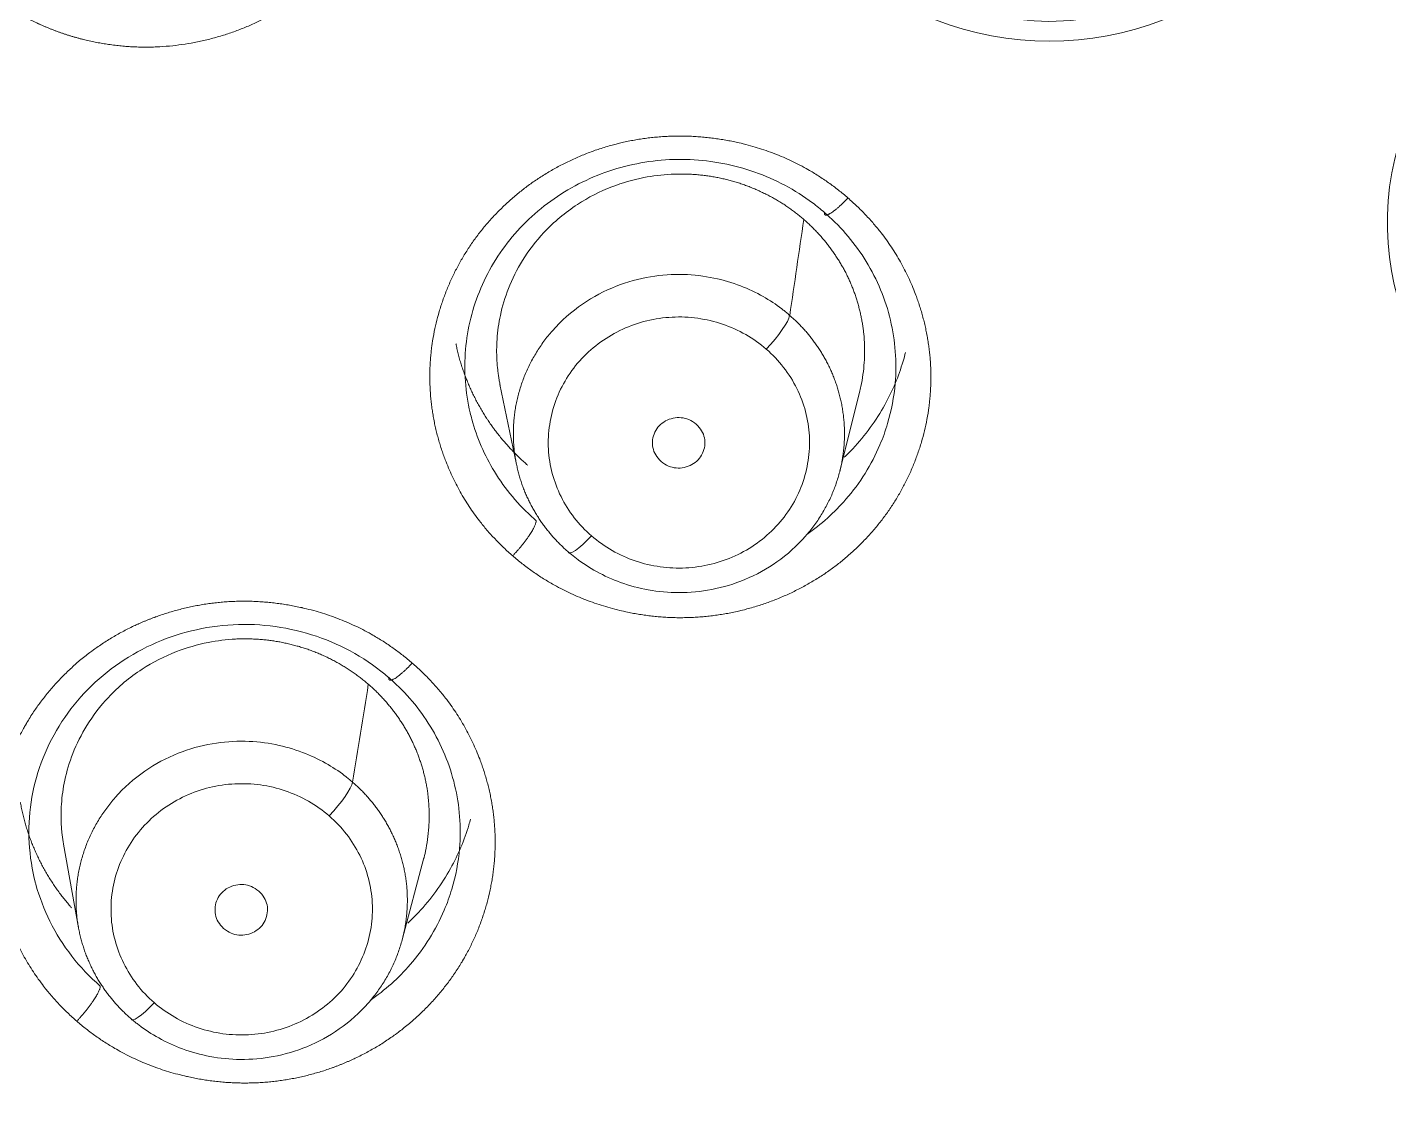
# Model space of a CAD drawing. Extents: x 6534 to 7663, y 0 to 827.
# Drawn here: x 7075.9 to 7087.56, y 504.51 to 513.74 of the extents above; entities that cross this region are included whole.
import ezdxf

# ---------------------------------------------------------------- set-up
doc = ezdxf.new("R2010")
doc.units = 0
doc.header["$LTSCALE"] = 30
doc.header["$MEASUREMENT"] = 0
doc.layers.add('1', color=7, linetype='CONTINUOUS')

msp = doc.modelspace()

# ---------------------------------------------------------------- linework, layer by layer
at = {"layer": '1', "color": 7, "linetype": 'Continuous', "lineweight": 18}
for p, q in [((7079.95, 510.683), (7080.092, 509.996)), ((7082.861, 509.942), (7083.032, 510.624)), ((7076.211, 506.743), (7076.34, 506.028)), ((7079.112, 505.923), (7079.299, 506.627))]:
    msp.add_line(p, q, dxfattribs=at)
at = {"layer": '1', "color": 7, "linetype": 'Continuous', "lineweight": 13}
for p, q in [((7080.533, 509.249), (7080.533, 509.249)), ((7076.788, 505.25), (7076.788, 505.25))]:
    msp.add_line(p, q, dxfattribs=at)
at = {"layer": '1', "color": 7, "linetype": 'Continuous', "lineweight": 18}
for centre, major_axis, ratio, start_param, end_param in [((7103.394, 533.307), (-60.5, 0), 0.961466, 4.72417, 7.004197), ((7103.394, 533.445), (-59.925, 0), 0.961466, 4.712389, 7.853982), ((7103.394, 533.445), (60, 0), 0.961466, 1.582577, 4.712389), ((7084.656, 515.646), (-1.927, 0), 0.961466, 0.785398, 3.926991), ((7082.231, 511.066), (-0.196, -0.227), 0.183935, 1.36148, 2.861014), ((7080.734, 509.468), (0.196, 0.227), 0.183985, 2.985959, 4.502937), ((7078.487, 507.068), (-0.196, -0.227), 0.183958, 1.361558, 2.85226), ((7076.988, 505.468), (0.196, 0.227), 0.184007, 2.977305, 4.502898)]:
    msp.add_ellipse(centre, major_axis=major_axis, ratio=ratio, start_param=start_param, end_param=end_param, dxfattribs=at)
at = {"layer": '1', "color": 7, "linetype": 'Continuous', "lineweight": 13}
for centre, major_axis, start_param, end_param in [((7103.394, 533.307), (59.425, 0), 1.570796, 4.70194), ((7103.394, 533.307), (57.948, 0), 1.579187, 4.712389), ((7103.394, 533.352), (57.403, 0), 1.579486, 4.712389), ((7084.656, 516.116), (2.593, 0), 3.926991, 7.068583), ((7090.144, 512.067), (2.593, 0), 1.047198, 4.18879)]:
    msp.add_ellipse(centre, major_axis=major_axis, ratio=0.961466, start_param=start_param, end_param=end_param, dxfattribs=at)
for points, degree, knots in [([(7078.652, 516.849), (7078.904, 516.516), (7079.051, 515.923), (7079.069, 515.515), (7079.036, 515.314), (7078.97, 514.91), (7078.522, 514.207), (7077.831, 513.725), (7076.999, 513.534), (7076.579, 513.598), (7076.372, 513.63), (7076.173, 513.701), (7075.976, 513.772), (7075.432, 514.09), (7075.18, 514.423)], 2, [0, 0, 0, 0.125, 0.1875, 0.25, 0.25, 0.375, 0.5, 0.625, 0.75, 0.75, 0.8125, 0.8125, 0.875, 1, 1, 1]), ([(7080.059, 509.214), (7079.741, 509.489), (7079.469, 510.04), (7079.363, 510.435), (7079.352, 510.638), (7079.329, 511.047), (7079.615, 511.824), (7080.187, 512.433), (7080.959, 512.787), (7081.384, 512.808), (7081.593, 512.818), (7081.804, 512.788), (7082.012, 512.759), (7082.612, 512.557), (7082.93, 512.28)], 2, [0, 0, 0, 0.125, 0.1875, 0.25, 0.25, 0.375, 0.5, 0.625, 0.75, 0.75, 0.8125, 0.8125, 0.875, 1, 1, 1]), ([(7082.93, 512.28), (7083.248, 512.005), (7083.52, 511.455), (7083.626, 511.059), (7083.638, 510.856), (7083.66, 510.447), (7083.374, 509.671), (7082.803, 509.061), (7082.03, 508.708), (7081.605, 508.687), (7081.396, 508.676), (7081.186, 508.706), (7080.978, 508.736), (7080.377, 508.938), (7080.059, 509.214)], 2, [0, 0, 0, 0.125, 0.1875, 0.25, 0.25, 0.375, 0.5, 0.625, 0.75, 0.75, 0.8125, 0.8125, 0.875, 1, 1, 1]), ([(7080.734, 509.385), (7080.679, 509.432), (7080.63, 509.484), (7080.542, 509.597), (7080.504, 509.658), (7080.441, 509.785), (7080.416, 509.852), (7080.38, 509.988), (7080.369, 510.058), (7080.361, 510.199), (7080.365, 510.269), (7080.386, 510.409), (7080.403, 510.477), (7080.452, 510.61), (7080.484, 510.674), (7080.558, 510.795), (7080.602, 510.852), (7080.7, 510.957), (7080.754, 511.004), (7080.872, 511.089), (7080.935, 511.125), (7081.067, 511.186), (7081.136, 511.21), (7081.278, 511.245), (7081.351, 511.255), (7081.497, 511.263), (7081.571, 511.259), (7081.716, 511.239), (7081.787, 511.222), (7081.925, 511.175), (7081.992, 511.145), (7082.118, 511.073), (7082.177, 511.031), (7082.231, 510.984)], 3, [0, 0, 0, 0, 0.0625, 0.0625, 0.125, 0.125, 0.1875, 0.1875, 0.25, 0.25, 0.3125, 0.3125, 0.375, 0.375, 0.4375, 0.4375, 0.5, 0.5, 0.5625, 0.5625, 0.625, 0.625, 0.6875, 0.6875, 0.75, 0.75, 0.8125, 0.8125, 0.875, 0.875, 0.9375, 0.9375, 1, 1, 1, 1]), ([(7082.231, 510.984), (7082.286, 510.937), (7082.335, 510.885), (7082.423, 510.772), (7082.461, 510.711), (7082.524, 510.584), (7082.549, 510.518), (7082.585, 510.381), (7082.596, 510.311), (7082.604, 510.171), (7082.6, 510.1), (7082.579, 509.961), (7082.562, 509.892), (7082.513, 509.759), (7082.482, 509.695), (7082.407, 509.574), (7082.363, 509.517), (7082.265, 509.412), (7082.211, 509.365), (7082.093, 509.28), (7082.03, 509.244), (7081.898, 509.183), (7081.829, 509.159), (7081.687, 509.125), (7081.614, 509.114), (7081.468, 509.107), (7081.395, 509.11), (7081.25, 509.13), (7081.178, 509.147), (7081.04, 509.194), (7080.973, 509.224), (7080.848, 509.296), (7080.788, 509.338), (7080.734, 509.385)], 3, [0, 0, 0, 0, 0.0625, 0.0625, 0.125, 0.125, 0.1875, 0.1875, 0.25, 0.25, 0.3125, 0.3125, 0.375, 0.375, 0.4375, 0.4375, 0.5, 0.5, 0.5625, 0.5625, 0.625, 0.625, 0.6875, 0.6875, 0.75, 0.75, 0.8125, 0.8125, 0.875, 0.875, 0.9375, 0.9375, 1, 1, 1, 1]), ([(7080.259, 509.515), (7080.254, 509.52), (7080.114, 509.643), (7079.887, 509.913), (7079.752, 510.227), (7079.709, 510.384)], 3, [0, 0, 0, 0, 0.021646, 0.528861, 1, 1, 1, 1]), ([(7083.27, 510.347), (7083.251, 510.285), (7083.168, 510.052), (7082.954, 509.71), (7082.702, 509.484), (7082.577, 509.397)], 3, [0, 0, 0, 0, 0.164336, 0.625498, 1, 1, 1, 1]), ([(7076.325, 505.227), (7076.008, 505.502), (7075.736, 506.053), (7075.629, 506.447), (7075.607, 506.853), (7075.667, 507.256), (7075.737, 507.447), (7075.879, 507.835), (7076.456, 508.451), (7076.846, 508.628), (7077.037, 508.714), (7077.446, 508.813), (7077.866, 508.833), (7078.077, 508.802), (7078.286, 508.772), (7078.882, 508.569), (7079.198, 508.295)], 2, [0, 0, 0, 0.125, 0.1875, 0.25, 0.3125, 0.375, 0.375, 0.5, 0.625, 0.625, 0.6875, 0.75, 0.8125, 0.8125, 0.875, 1, 1, 1]), ([(7079.198, 508.295), (7079.516, 508.021), (7079.788, 507.47), (7079.894, 507.075), (7079.917, 506.67), (7079.856, 506.267), (7079.786, 506.075), (7079.644, 505.688), (7079.067, 505.072), (7078.678, 504.895), (7078.487, 504.808), (7078.077, 504.709), (7077.657, 504.69), (7077.446, 504.72), (7077.238, 504.75), (7076.642, 504.953), (7076.325, 505.227)], 2, [0, 0, 0, 0.125, 0.1875, 0.25, 0.3125, 0.375, 0.375, 0.5, 0.625, 0.625, 0.6875, 0.75, 0.8125, 0.8125, 0.875, 1, 1, 1]), ([(7076.988, 505.386), (7076.934, 505.433), (7076.884, 505.485), (7076.797, 505.598), (7076.759, 505.659), (7076.696, 505.786), (7076.671, 505.852), (7076.634, 505.989), (7076.623, 506.059), (7076.616, 506.2), (7076.619, 506.27), (7076.64, 506.41), (7076.658, 506.478), (7076.707, 506.611), (7076.738, 506.675), (7076.813, 506.797), (7076.857, 506.853), (7076.955, 506.958), (7077.009, 507.006), (7077.127, 507.09), (7077.19, 507.127), (7077.322, 507.187), (7077.391, 507.212), (7077.533, 507.246), (7077.606, 507.257), (7077.752, 507.264), (7077.826, 507.261), (7077.971, 507.241), (7078.042, 507.224), (7078.18, 507.177), (7078.247, 507.147), (7078.373, 507.075), (7078.432, 507.033), (7078.487, 506.986)], 3, [0, 0, 0, 0, 0.0625, 0.0625, 0.125, 0.125, 0.1875, 0.1875, 0.25, 0.25, 0.3125, 0.3125, 0.375, 0.375, 0.4375, 0.4375, 0.5, 0.5, 0.5625, 0.5625, 0.625, 0.625, 0.6875, 0.6875, 0.75, 0.75, 0.8125, 0.8125, 0.875, 0.875, 0.9375, 0.9375, 1, 1, 1, 1]), ([(7078.487, 506.986), (7078.541, 506.938), (7078.591, 506.886), (7078.679, 506.773), (7078.717, 506.713), (7078.78, 506.585), (7078.805, 506.519), (7078.841, 506.382), (7078.852, 506.312), (7078.859, 506.172), (7078.856, 506.101), (7078.835, 505.961), (7078.817, 505.893), (7078.768, 505.76), (7078.737, 505.696), (7078.662, 505.575), (7078.619, 505.518), (7078.521, 505.413), (7078.466, 505.365), (7078.349, 505.281), (7078.286, 505.244), (7078.153, 505.184), (7078.084, 505.16), (7077.942, 505.125), (7077.869, 505.114), (7077.723, 505.107), (7077.649, 505.11), (7077.504, 505.13), (7077.433, 505.147), (7077.295, 505.194), (7077.228, 505.224), (7077.102, 505.297), (7077.043, 505.338), (7076.988, 505.386)], 3, [0, 0, 0, 0, 0.0625, 0.0625, 0.125, 0.125, 0.1875, 0.1875, 0.25, 0.25, 0.3125, 0.3125, 0.375, 0.375, 0.4375, 0.4375, 0.5, 0.5, 0.5625, 0.5625, 0.625, 0.625, 0.6875, 0.6875, 0.75, 0.75, 0.8125, 0.8125, 0.875, 0.875, 0.9375, 0.9375, 1, 1, 1, 1]), ([(7076.526, 505.528), (7076.436, 505.605), (7076.354, 505.692), (7076.21, 505.878), (7076.147, 505.978), (7076.045, 506.184), (7076.005, 506.289), (7075.975, 506.397)], 3, [0, 0, 0, 0, 0.337809, 0.337809, 0.675619, 0.675619, 1, 1, 1, 1]), ([(7079.537, 506.358), (7079.519, 506.297), (7079.435, 506.065), (7079.221, 505.722), (7078.965, 505.493), (7078.837, 505.405)], 3, [0, 0, 0, 0, 0.158987, 0.618226, 1, 1, 1, 1])]:
    msp.add_open_spline(points, degree=degree, knots=knots, dxfattribs=at)
at = {"layer": '1', "color": 7, "linetype": 'Continuous', "lineweight": 18}
for points, knots in [([(7079.709, 510.384), (7079.704, 510.402), (7079.654, 510.597), (7079.626, 510.983), (7079.759, 511.519), (7080.055, 511.991), (7080.486, 512.355), (7081.01, 512.577), (7081.58, 512.637), (7082.142, 512.528), (7082.517, 512.329), (7082.697, 512.184), (7082.73, 512.155)], [0, 0, 0, 0, 0.012475, 0.132352, 0.252158, 0.371982, 0.491792, 0.611638, 0.731403, 0.851265, 0.971431, 1, 1, 1, 1]), ([(7079.951, 510.677), (7079.95, 510.683), (7079.946, 510.702), (7079.941, 510.734), (7079.935, 510.773), (7079.93, 510.812), (7079.926, 510.851), (7079.92, 510.937), (7079.921, 511.079), (7079.95, 511.285), (7080.019, 511.515), (7080.14, 511.757), (7080.333, 512.009), (7080.593, 512.227), (7080.89, 512.379), (7081.164, 512.458), (7081.344, 512.48), (7081.437, 512.484), (7081.459, 512.485), (7081.481, 512.485), (7081.503, 512.485), (7081.525, 512.485), (7081.547, 512.485), (7081.569, 512.484), (7081.59, 512.483), (7081.612, 512.481), (7081.634, 512.48), (7081.656, 512.478), (7081.677, 512.475), (7081.699, 512.473), (7081.72, 512.47), (7081.742, 512.467), (7081.763, 512.464), (7081.785, 512.46), (7081.806, 512.456), (7081.827, 512.452), (7081.848, 512.447), (7081.869, 512.443), (7081.89, 512.438), (7081.911, 512.432), (7081.931, 512.427), (7081.952, 512.421), (7081.972, 512.415), (7081.993, 512.409), (7082.013, 512.402), (7082.033, 512.395), (7082.053, 512.388), (7082.073, 512.381), (7082.093, 512.373), (7082.112, 512.365), (7082.132, 512.357), (7082.151, 512.349), (7082.17, 512.34), (7082.189, 512.331), (7082.208, 512.322), (7082.227, 512.313), (7082.246, 512.304), (7082.264, 512.294), (7082.283, 512.284), (7082.301, 512.274), (7082.319, 512.263), (7082.337, 512.253), (7082.354, 512.242), (7082.372, 512.231), (7082.389, 512.22), (7082.406, 512.208), (7082.423, 512.196), (7082.44, 512.185), (7082.456, 512.172), (7082.473, 512.16), (7082.489, 512.148), (7082.505, 512.135), (7082.521, 512.122), (7082.536, 512.109), (7082.547, 512.101), (7082.552, 512.096)], [0, 0, 0, 0, 0.004735, 0.015121, 0.02553, 0.03596, 0.046412, 0.056885, 0.103893, 0.158832, 0.2217, 0.292493, 0.371204, 0.468302, 0.553039, 0.62539, 0.685334, 0.690936, 0.696531, 0.702121, 0.707704, 0.713281, 0.718851, 0.724416, 0.729974, 0.735526, 0.741072, 0.746612, 0.752146, 0.757673, 0.763194, 0.768709, 0.774218, 0.779721, 0.785217, 0.790708, 0.796192, 0.80167, 0.807141, 0.812607, 0.818066, 0.82352, 0.828967, 0.834407, 0.839842, 0.84527, 0.850693, 0.856109, 0.861519, 0.866922, 0.87232, 0.877711, 0.883096, 0.888475, 0.893848, 0.899214, 0.904574, 0.909929, 0.915276, 0.920618, 0.925954, 0.931283, 0.936606, 0.941923, 0.947234, 0.952538, 0.957837, 0.963129, 0.968415, 0.973694, 0.978968, 0.984235, 0.989496, 0.994751, 1, 1, 1, 1]), ([(7082.552, 512.096), (7082.561, 512.088), (7082.58, 512.071), (7082.608, 512.045), (7082.635, 512.018), (7082.662, 511.991), (7082.688, 511.963), (7082.713, 511.934), (7082.738, 511.905), (7082.761, 511.875), (7082.785, 511.844), (7082.807, 511.813), (7082.828, 511.781), (7082.849, 511.749), (7082.869, 511.716), (7082.888, 511.683), (7082.907, 511.649), (7082.924, 511.614), (7082.941, 511.579), (7082.956, 511.543), (7082.971, 511.507), (7082.985, 511.471), (7082.998, 511.434), (7083.01, 511.397), (7083.02, 511.36), (7083.03, 511.322), (7083.039, 511.284), (7083.047, 511.245), (7083.054, 511.206), (7083.06, 511.167), (7083.065, 511.128), (7083.069, 511.089), (7083.074, 511.004), (7083.073, 510.861), (7083.053, 510.717), (7083.034, 510.632), (7083.029, 510.615)], [0, 0, 0, 0, 0.022839, 0.045729, 0.068669, 0.09166, 0.1147, 0.137791, 0.160933, 0.184124, 0.207366, 0.230659, 0.254001, 0.277394, 0.300837, 0.324331, 0.347874, 0.371468, 0.395112, 0.418807, 0.442551, 0.466346, 0.490191, 0.514087, 0.538032, 0.562028, 0.586074, 0.61017, 0.634316, 0.658512, 0.682759, 0.707056, 0.731403, 0.840616, 0.968304, 1, 1, 1, 1]), ([(7082.73, 512.155), (7082.735, 512.15), (7082.875, 512.029), (7083.114, 511.744), (7083.323, 511.239), (7083.359, 510.755), (7083.303, 510.46), (7083.27, 510.347)], [0, 0, 0, 0, 0.010254, 0.273978, 0.548036, 0.823091, 1, 1, 1, 1]), ([(7082.431, 511.274), (7082.427, 511.278), (7082.417, 511.286), (7082.404, 511.298), (7082.39, 511.309), (7082.377, 511.32), (7082.318, 511.365), (7082.2, 511.443), (7082.006, 511.535), (7081.777, 511.602), (7081.516, 511.633), (7081.231, 511.613), (7080.934, 511.532), (7080.644, 511.378), (7080.46, 511.215), (7080.361, 511.098), (7080.326, 511.052), (7080.293, 511.006), (7080.263, 510.958), (7080.234, 510.91), (7080.208, 510.862), (7080.185, 510.813), (7080.163, 510.763), (7080.144, 510.714), (7080.127, 510.664), (7080.112, 510.613), (7080.099, 510.563), (7080.088, 510.513), (7080.079, 510.464), (7080.073, 510.414), (7080.068, 510.365), (7080.065, 510.316), (7080.064, 510.267), (7080.065, 510.219), (7080.067, 510.172), (7080.071, 510.125), (7080.077, 510.079), (7080.084, 510.034), (7080.093, 509.989), (7080.103, 509.945), (7080.114, 509.903), (7080.127, 509.86), (7080.141, 509.819), (7080.156, 509.779), (7080.172, 509.74), (7080.19, 509.701), (7080.208, 509.664), (7080.227, 509.628), (7080.247, 509.593), (7080.268, 509.558), (7080.289, 509.525), (7080.311, 509.493), (7080.334, 509.462), (7080.358, 509.432), (7080.382, 509.402), (7080.406, 509.374), (7080.431, 509.347), (7080.456, 509.321), (7080.482, 509.296), (7080.507, 509.272), (7080.525, 509.257), (7080.533, 509.249)], [0, 0, 0, 0, 0.004262, 0.008395, 0.012399, 0.016275, 0.020023, 0.063396, 0.11187, 0.165439, 0.224102, 0.287854, 0.356693, 0.430613, 0.509612, 0.522992, 0.536251, 0.549389, 0.562406, 0.575303, 0.588079, 0.600733, 0.613267, 0.625681, 0.637973, 0.650145, 0.662195, 0.674125, 0.685934, 0.697622, 0.709189, 0.720636, 0.731961, 0.743166, 0.75425, 0.765213, 0.776055, 0.786776, 0.797376, 0.807856, 0.818215, 0.828452, 0.838569, 0.848565, 0.85844, 0.868194, 0.877828, 0.88734, 0.896732, 0.906002, 0.915152, 0.924181, 0.933089, 0.941876, 0.950542, 0.959087, 0.967512, 0.975815, 0.983998, 0.992059, 1, 1, 1, 1]), ([(7080.533, 509.249), (7080.538, 509.245), (7080.546, 509.238), (7080.56, 509.227), (7080.573, 509.216), (7080.587, 509.205), (7080.652, 509.155), (7080.779, 509.072), (7080.986, 508.978), (7081.225, 508.914), (7081.489, 508.89), (7081.771, 508.917), (7082.058, 509.004), (7082.334, 509.156), (7082.509, 509.313), (7082.603, 509.426), (7082.639, 509.471), (7082.671, 509.517), (7082.702, 509.565), (7082.73, 509.613), (7082.756, 509.661), (7082.78, 509.71), (7082.802, 509.76), (7082.821, 509.809), (7082.838, 509.859), (7082.853, 509.909), (7082.866, 509.959), (7082.877, 510.009), (7082.885, 510.059), (7082.892, 510.109), (7082.897, 510.158), (7082.9, 510.207), (7082.901, 510.255), (7082.9, 510.303), (7082.898, 510.35), (7082.894, 510.397), (7082.888, 510.443), (7082.881, 510.489), (7082.873, 510.533), (7082.862, 510.577), (7082.851, 510.62), (7082.838, 510.662), (7082.824, 510.703), (7082.809, 510.744), (7082.793, 510.783), (7082.776, 510.821), (7082.758, 510.859), (7082.738, 510.895), (7082.718, 510.93), (7082.698, 510.965), (7082.676, 510.998), (7082.654, 511.03), (7082.631, 511.061), (7082.608, 511.092), (7082.584, 511.121), (7082.559, 511.149), (7082.534, 511.176), (7082.509, 511.202), (7082.484, 511.227), (7082.458, 511.251), (7082.44, 511.267), (7082.431, 511.274)], [0, 0, 0, 0, 0.003868, 0.007805, 0.01181, 0.015885, 0.020029, 0.067464, 0.118836, 0.174144, 0.233384, 0.296555, 0.363653, 0.434676, 0.50962, 0.522978, 0.536216, 0.549334, 0.562332, 0.575211, 0.587969, 0.600607, 0.613126, 0.625525, 0.637803, 0.649962, 0.662001, 0.67392, 0.68572, 0.697399, 0.708958, 0.720398, 0.731718, 0.742917, 0.753997, 0.764957, 0.775797, 0.786518, 0.797118, 0.807598, 0.817959, 0.8282, 0.838321, 0.848322, 0.858203, 0.867964, 0.877605, 0.887127, 0.896529, 0.905811, 0.914972, 0.924015, 0.932937, 0.941739, 0.950422, 0.958984, 0.967427, 0.97575, 0.983953, 0.992037, 1, 1, 1, 1]), ([(7079.572, 511.031), (7079.573, 511.028), (7079.575, 511.018), (7079.579, 511), (7079.584, 510.978), (7079.589, 510.955), (7079.595, 510.933), (7079.601, 510.91), (7079.607, 510.888), (7079.614, 510.866), (7079.621, 510.844), (7079.628, 510.822), (7079.635, 510.801), (7079.643, 510.779), (7079.651, 510.757), (7079.659, 510.736), (7079.668, 510.715), (7079.676, 510.693), (7079.685, 510.672), (7079.694, 510.651), (7079.704, 510.631), (7079.714, 510.61), (7079.723, 510.59), (7079.734, 510.569), (7079.744, 510.549), (7079.755, 510.529), (7079.766, 510.509), (7079.777, 510.489), (7079.788, 510.47), (7079.799, 510.45), (7079.811, 510.431), (7079.823, 510.412), (7079.835, 510.393), (7079.848, 510.374), (7079.861, 510.355), (7079.873, 510.337), (7079.886, 510.318), (7079.9, 510.3), (7079.913, 510.282), (7079.927, 510.264), (7079.941, 510.247), (7079.955, 510.229), (7079.969, 510.212), (7079.983, 510.195), (7079.998, 510.178), (7080.013, 510.162), (7080.028, 510.145), (7080.043, 510.129), (7080.058, 510.113), (7080.074, 510.097), (7080.089, 510.081), (7080.105, 510.065), (7080.121, 510.05), (7080.137, 510.035), (7080.154, 510.02), (7080.17, 510.005), (7080.181, 509.995), (7080.187, 509.991)], [0, 0, 0, 0, 0.006915, 0.02594, 0.044941, 0.063918, 0.08287, 0.101799, 0.120704, 0.139585, 0.158442, 0.177275, 0.196084, 0.214869, 0.23363, 0.252367, 0.271081, 0.28977, 0.308435, 0.327077, 0.345694, 0.364288, 0.382857, 0.401403, 0.419925, 0.438423, 0.456897, 0.475347, 0.493773, 0.512175, 0.530553, 0.548908, 0.567238, 0.585544, 0.603827, 0.622086, 0.640321, 0.658531, 0.676718, 0.694882, 0.713021, 0.731136, 0.749228, 0.767295, 0.785339, 0.803358, 0.821354, 0.839326, 0.857274, 0.875199, 0.893099, 0.910976, 0.928828, 0.946657, 0.964462, 0.982243, 1, 1, 1, 1]), ([(7082.899, 510.058), (7082.924, 510.082), (7083.058, 510.218), (7083.252, 510.484), (7083.375, 510.776), (7083.417, 510.932), (7083.424, 510.957)], [0, 0, 0, 0, 0.097748, 0.538501, 0.923414, 1, 1, 1, 1]), ([(7075.975, 506.397), (7075.974, 506.401), (7075.973, 506.406), (7075.942, 506.523), (7075.924, 506.639), (7075.911, 506.871), (7075.916, 506.988), (7075.951, 507.218), (7075.98, 507.331), (7076.061, 507.551), (7076.113, 507.656), (7076.236, 507.856), (7076.308, 507.951), (7076.47, 508.124), (7076.56, 508.202), (7076.753, 508.342), (7076.857, 508.402), (7077.076, 508.503), (7077.19, 508.542), (7077.424, 508.6), (7077.544, 508.617), (7077.786, 508.63), (7077.907, 508.625), (7078.147, 508.591), (7078.265, 508.563), (7078.492, 508.486), (7078.602, 508.436), (7078.81, 508.318), (7078.908, 508.248), (7078.998, 508.17)], [0, 0, 0, 0, 0.003048, 0.003048, 0.079737, 0.079737, 0.156425, 0.156425, 0.233114, 0.233114, 0.309803, 0.309803, 0.386491, 0.386491, 0.46318, 0.46318, 0.539868, 0.539868, 0.616557, 0.616557, 0.693246, 0.693246, 0.769934, 0.769934, 0.846623, 0.846623, 0.923311, 0.923311, 1, 1, 1, 1]), ([(7076.213, 506.73), (7076.212, 506.737), (7076.209, 506.756), (7076.204, 506.789), (7076.199, 506.828), (7076.195, 506.868), (7076.189, 506.953), (7076.19, 507.096), (7076.219, 507.302), (7076.288, 507.532), (7076.409, 507.774), (7076.602, 508.027), (7076.863, 508.245), (7077.159, 508.396), (7077.433, 508.476), (7077.614, 508.498), (7077.707, 508.502), (7077.729, 508.503), (7077.751, 508.503), (7077.773, 508.503), (7077.795, 508.503), (7077.817, 508.502), (7077.838, 508.501), (7077.86, 508.5), (7077.882, 508.499), (7077.904, 508.497), (7077.926, 508.495), (7077.947, 508.493), (7077.969, 508.491), (7077.99, 508.488), (7078.012, 508.485), (7078.033, 508.481), (7078.055, 508.478), (7078.076, 508.474), (7078.097, 508.469), (7078.118, 508.465), (7078.139, 508.46), (7078.16, 508.455), (7078.181, 508.45), (7078.201, 508.444), (7078.222, 508.439), (7078.242, 508.433), (7078.263, 508.426), (7078.283, 508.42), (7078.303, 508.413), (7078.323, 508.406), (7078.343, 508.398), (7078.363, 508.391), (7078.383, 508.383), (7078.402, 508.375), (7078.421, 508.366), (7078.441, 508.358), (7078.46, 508.349), (7078.479, 508.34), (7078.497, 508.331), (7078.516, 508.321), (7078.535, 508.311), (7078.553, 508.301), (7078.571, 508.291), (7078.589, 508.281), (7078.607, 508.27), (7078.624, 508.259), (7078.642, 508.248), (7078.659, 508.237), (7078.676, 508.226), (7078.693, 508.214), (7078.71, 508.202), (7078.727, 508.19), (7078.743, 508.178), (7078.759, 508.165), (7078.775, 508.153), (7078.791, 508.14), (7078.807, 508.127), (7078.817, 508.118), (7078.822, 508.114)], [0, 0, 0, 0, 0.005535, 0.016044, 0.026575, 0.037128, 0.047703, 0.095177, 0.150655, 0.214135, 0.285615, 0.365093, 0.463142, 0.548711, 0.621772, 0.682299, 0.687955, 0.693604, 0.699247, 0.704883, 0.710514, 0.716138, 0.721756, 0.727368, 0.732974, 0.738573, 0.744166, 0.749753, 0.755334, 0.760908, 0.766476, 0.772038, 0.777594, 0.783143, 0.788687, 0.794224, 0.799754, 0.805279, 0.810797, 0.816309, 0.821815, 0.827315, 0.832808, 0.838295, 0.843776, 0.849251, 0.854719, 0.860181, 0.865637, 0.871086, 0.87653, 0.881967, 0.887398, 0.892822, 0.898241, 0.903653, 0.909059, 0.914458, 0.919851, 0.925239, 0.930619, 0.935994, 0.941362, 0.946724, 0.95208, 0.957429, 0.962773, 0.96811, 0.97344, 0.978765, 0.984083, 0.989395, 0.994701, 1, 1, 1, 1]), ([(7078.998, 508.171), (7079.003, 508.166), (7079.142, 508.045), (7079.381, 507.761), (7079.59, 507.256), (7079.628, 506.769), (7079.571, 506.472), (7079.537, 506.358)], [0, 0, 0, 0, 0.009567, 0.272378, 0.545935, 0.820573, 1, 1, 1, 1]), ([(7078.822, 508.114), (7078.832, 508.105), (7078.851, 508.089), (7078.879, 508.063), (7078.906, 508.036), (7078.932, 508.009), (7078.958, 507.981), (7078.984, 507.952), (7079.008, 507.922), (7079.032, 507.892), (7079.055, 507.862), (7079.077, 507.831), (7079.099, 507.799), (7079.12, 507.766), (7079.14, 507.733), (7079.159, 507.7), (7079.177, 507.666), (7079.195, 507.631), (7079.211, 507.596), (7079.227, 507.561), (7079.242, 507.525), (7079.255, 507.488), (7079.268, 507.452), (7079.28, 507.414), (7079.291, 507.377), (7079.301, 507.339), (7079.31, 507.301), (7079.318, 507.262), (7079.325, 507.224), (7079.331, 507.185), (7079.335, 507.145), (7079.339, 507.106), (7079.345, 507.02), (7079.344, 506.878), (7079.323, 506.726), (7079.301, 506.635), (7079.295, 506.611)], [0, 0, 0, 0, 0.022539, 0.045127, 0.067765, 0.090452, 0.11319, 0.135977, 0.158814, 0.1817, 0.204636, 0.227622, 0.250657, 0.273742, 0.296876, 0.32006, 0.343294, 0.366577, 0.38991, 0.413292, 0.436724, 0.460206, 0.483736, 0.507317, 0.530947, 0.554626, 0.578355, 0.602133, 0.62596, 0.649837, 0.673764, 0.69774, 0.721765, 0.829545, 0.955569, 1, 1, 1, 1]), ([(7078.687, 507.275), (7078.682, 507.279), (7078.673, 507.287), (7078.66, 507.298), (7078.646, 507.309), (7078.633, 507.32), (7078.572, 507.367), (7078.452, 507.446), (7078.254, 507.538), (7078.023, 507.605), (7077.761, 507.634), (7077.477, 507.613), (7077.182, 507.53), (7076.895, 507.376), (7076.714, 507.215), (7076.616, 507.099), (7076.581, 507.054), (7076.548, 507.007), (7076.517, 506.96), (7076.489, 506.912), (7076.463, 506.863), (7076.439, 506.814), (7076.417, 506.765), (7076.398, 506.715), (7076.381, 506.665), (7076.366, 506.615), (7076.353, 506.565), (7076.342, 506.515), (7076.334, 506.465), (7076.327, 506.415), (7076.322, 506.366), (7076.319, 506.317), (7076.318, 506.269), (7076.319, 506.221), (7076.321, 506.173), (7076.325, 506.127), (7076.331, 506.081), (7076.338, 506.035), (7076.347, 505.991), (7076.357, 505.947), (7076.369, 505.904), (7076.381, 505.862), (7076.395, 505.821), (7076.41, 505.78), (7076.427, 505.741), (7076.444, 505.703), (7076.462, 505.665), (7076.481, 505.629), (7076.501, 505.594), (7076.522, 505.559), (7076.544, 505.526), (7076.566, 505.494), (7076.589, 505.463), (7076.612, 505.433), (7076.636, 505.404), (7076.66, 505.376), (7076.685, 505.348), (7076.71, 505.322), (7076.736, 505.297), (7076.762, 505.273), (7076.779, 505.258), (7076.788, 505.25)], [0, 0, 0, 0, 0.004118, 0.008173, 0.012166, 0.016096, 0.019964, 0.064383, 0.113604, 0.167623, 0.226438, 0.290046, 0.358445, 0.431632, 0.509603, 0.522984, 0.536245, 0.549384, 0.562403, 0.575301, 0.588078, 0.600734, 0.613269, 0.625684, 0.637977, 0.65015, 0.662202, 0.674132, 0.685942, 0.697631, 0.709199, 0.720647, 0.731973, 0.743178, 0.754263, 0.765226, 0.776069, 0.78679, 0.797391, 0.807871, 0.818229, 0.828467, 0.838584, 0.84858, 0.858455, 0.868209, 0.877841, 0.887353, 0.896744, 0.906015, 0.915164, 0.924192, 0.933099, 0.941885, 0.95055, 0.959094, 0.967517, 0.975819, 0.984001, 0.992061, 1, 1, 1, 1]), ([(7076.788, 505.25), (7076.792, 505.247), (7076.801, 505.239), (7076.814, 505.228), (7076.828, 505.217), (7076.842, 505.206), (7076.905, 505.157), (7077.029, 505.076), (7077.234, 504.982), (7077.47, 504.917), (7077.733, 504.891), (7078.016, 504.916), (7078.306, 505.001), (7078.586, 505.154), (7078.763, 505.312), (7078.859, 505.426), (7078.894, 505.471), (7078.927, 505.518), (7078.957, 505.565), (7078.986, 505.613), (7079.012, 505.662), (7079.036, 505.711), (7079.057, 505.76), (7079.076, 505.81), (7079.093, 505.86), (7079.108, 505.91), (7079.121, 505.96), (7079.132, 506.01), (7079.141, 506.059), (7079.148, 506.109), (7079.153, 506.158), (7079.155, 506.207), (7079.157, 506.255), (7079.156, 506.303), (7079.154, 506.351), (7079.15, 506.397), (7079.144, 506.444), (7079.137, 506.489), (7079.128, 506.534), (7079.118, 506.577), (7079.107, 506.62), (7079.094, 506.662), (7079.08, 506.704), (7079.065, 506.744), (7079.049, 506.783), (7079.031, 506.822), (7079.013, 506.859), (7078.994, 506.895), (7078.974, 506.931), (7078.953, 506.965), (7078.932, 506.998), (7078.909, 507.031), (7078.887, 507.062), (7078.863, 507.092), (7078.839, 507.121), (7078.815, 507.149), (7078.79, 507.177), (7078.765, 507.203), (7078.739, 507.228), (7078.713, 507.252), (7078.696, 507.267), (7078.687, 507.275)], [0, 0, 0, 0, 0.00393, 0.007893, 0.011888, 0.015916, 0.019977, 0.066372, 0.117003, 0.171868, 0.230964, 0.294287, 0.361835, 0.433603, 0.509587, 0.522943, 0.53618, 0.549297, 0.562294, 0.575171, 0.587928, 0.600566, 0.613084, 0.625482, 0.63776, 0.649918, 0.661956, 0.673875, 0.685674, 0.697353, 0.708912, 0.720352, 0.731671, 0.742871, 0.753951, 0.764911, 0.775752, 0.786473, 0.797074, 0.807555, 0.817916, 0.828158, 0.83828, 0.848282, 0.858164, 0.867927, 0.87757, 0.887093, 0.896497, 0.90578, 0.914944, 0.923989, 0.932913, 0.941718, 0.950403, 0.958969, 0.967414, 0.97574, 0.983947, 0.992033, 1, 1, 1, 1]), ([(7075.841, 507.101), (7075.842, 507.099), (7075.844, 507.089), (7075.847, 507.071), (7075.852, 507.049), (7075.857, 507.026), (7075.862, 507.003), (7075.867, 506.981), (7075.873, 506.958), (7075.879, 506.936), (7075.885, 506.914), (7075.892, 506.892), (7075.899, 506.87), (7075.906, 506.848), (7075.913, 506.826), (7075.921, 506.804), (7075.929, 506.783), (7075.937, 506.761), (7075.945, 506.74), (7075.954, 506.719), (7075.963, 506.698), (7075.972, 506.677), (7075.982, 506.656), (7075.991, 506.636), (7076.001, 506.615), (7076.011, 506.595), (7076.022, 506.574), (7076.032, 506.554), (7076.043, 506.534), (7076.054, 506.515), (7076.066, 506.495), (7076.077, 506.475), (7076.089, 506.456), (7076.101, 506.437), (7076.113, 506.418), (7076.126, 506.399), (7076.138, 506.38), (7076.151, 506.362), (7076.164, 506.344), (7076.178, 506.325), (7076.191, 506.307), (7076.205, 506.29), (7076.219, 506.272), (7076.233, 506.255), (7076.247, 506.237), (7076.261, 506.22), (7076.272, 506.207), (7076.279, 506.2), (7076.28, 506.199)], [0, 0, 0, 0, 0.00688, 0.029926, 0.052945, 0.075935, 0.098897, 0.121831, 0.144736, 0.167614, 0.190463, 0.213284, 0.236077, 0.258842, 0.281579, 0.304287, 0.326968, 0.34962, 0.372244, 0.39484, 0.417408, 0.439948, 0.462459, 0.484943, 0.507398, 0.529826, 0.552225, 0.574596, 0.596939, 0.619254, 0.641541, 0.6638, 0.686031, 0.708234, 0.730409, 0.752555, 0.774674, 0.796765, 0.818828, 0.840862, 0.862869, 0.884847, 0.906798, 0.928721, 0.950615, 0.972482, 0.994321, 1, 1, 1, 1]), ([(7079.16, 506.067), (7079.192, 506.096), (7079.333, 506.238), (7079.532, 506.511), (7079.652, 506.795), (7079.693, 506.941), (7079.697, 506.958)], [0, 0, 0, 0, 0.122082, 0.564243, 0.950157, 1, 1, 1, 1])]:
    msp.add_open_spline(points, degree=3, knots=knots, dxfattribs=at)
at = {"layer": '1', "color": 7, "linetype": 'Continuous', "lineweight": 13}
for points, weights in [([(7082.93, 512.28), (7082.806, 512.148), (7082.721, 512.095), (7082.73, 512.155)], [1.18944259444, 0.93686043938, 0.936852468771, 1.18941868261]), ([(7080.059, 509.214), (7080.182, 509.345), (7080.266, 509.472), (7080.259, 509.515)], [1.18049377754, 0.936878803481, 0.939871730792, 1.18947255947]), ([(7079.198, 508.295), (7079.073, 508.161), (7078.988, 508.109), (7078.998, 508.171)], [1.19177800674, 0.936097979504, 0.936074000002, 1.19170606823]), ([(7076.325, 505.227), (7076.447, 505.358), (7076.531, 505.484), (7076.526, 505.528)], [1.1740705556, 0.936223396046, 0.942119087398, 1.19175762966])]:
    msp.add_rational_spline(points, weights, degree=3, dxfattribs=at)
for points in [[(7082.432, 511.274), (7082.452, 511.411), (7082.492, 511.685), (7082.532, 511.959), (7082.552, 512.096)], [(7078.687, 507.275), (7078.709, 507.415), (7078.755, 507.694), (7078.8, 507.974), (7078.822, 508.114)]]:
    msp.add_open_spline(points, degree=3, dxfattribs=at)
at = {"layer": '1', "color": 7, "linetype": 'Continuous', "lineweight": 18}
for points in [[(7081.631, 510.343), (7081.589, 510.375), (7081.505, 510.412), (7081.359, 510.381), (7081.263, 510.28), (7081.245, 510.136), (7081.292, 510.059), (7081.33, 510.021)], [(7081.33, 510.021), (7081.372, 509.989), (7081.456, 509.952), (7081.602, 509.984), (7081.698, 510.085), (7081.716, 510.229), (7081.669, 510.306), (7081.631, 510.343)], [(7077.884, 506.342), (7077.842, 506.375), (7077.759, 506.412), (7077.612, 506.38), (7077.516, 506.279), (7077.498, 506.135), (7077.545, 506.058), (7077.583, 506.02)], [(7077.583, 506.02), (7077.625, 505.988), (7077.709, 505.951), (7077.856, 505.982), (7077.951, 506.084), (7077.97, 506.228), (7077.922, 506.305), (7077.884, 506.342)]]:
    msp.add_open_spline(points, degree=3, dxfattribs=at)

doc.saveas('drawing.dxf')
